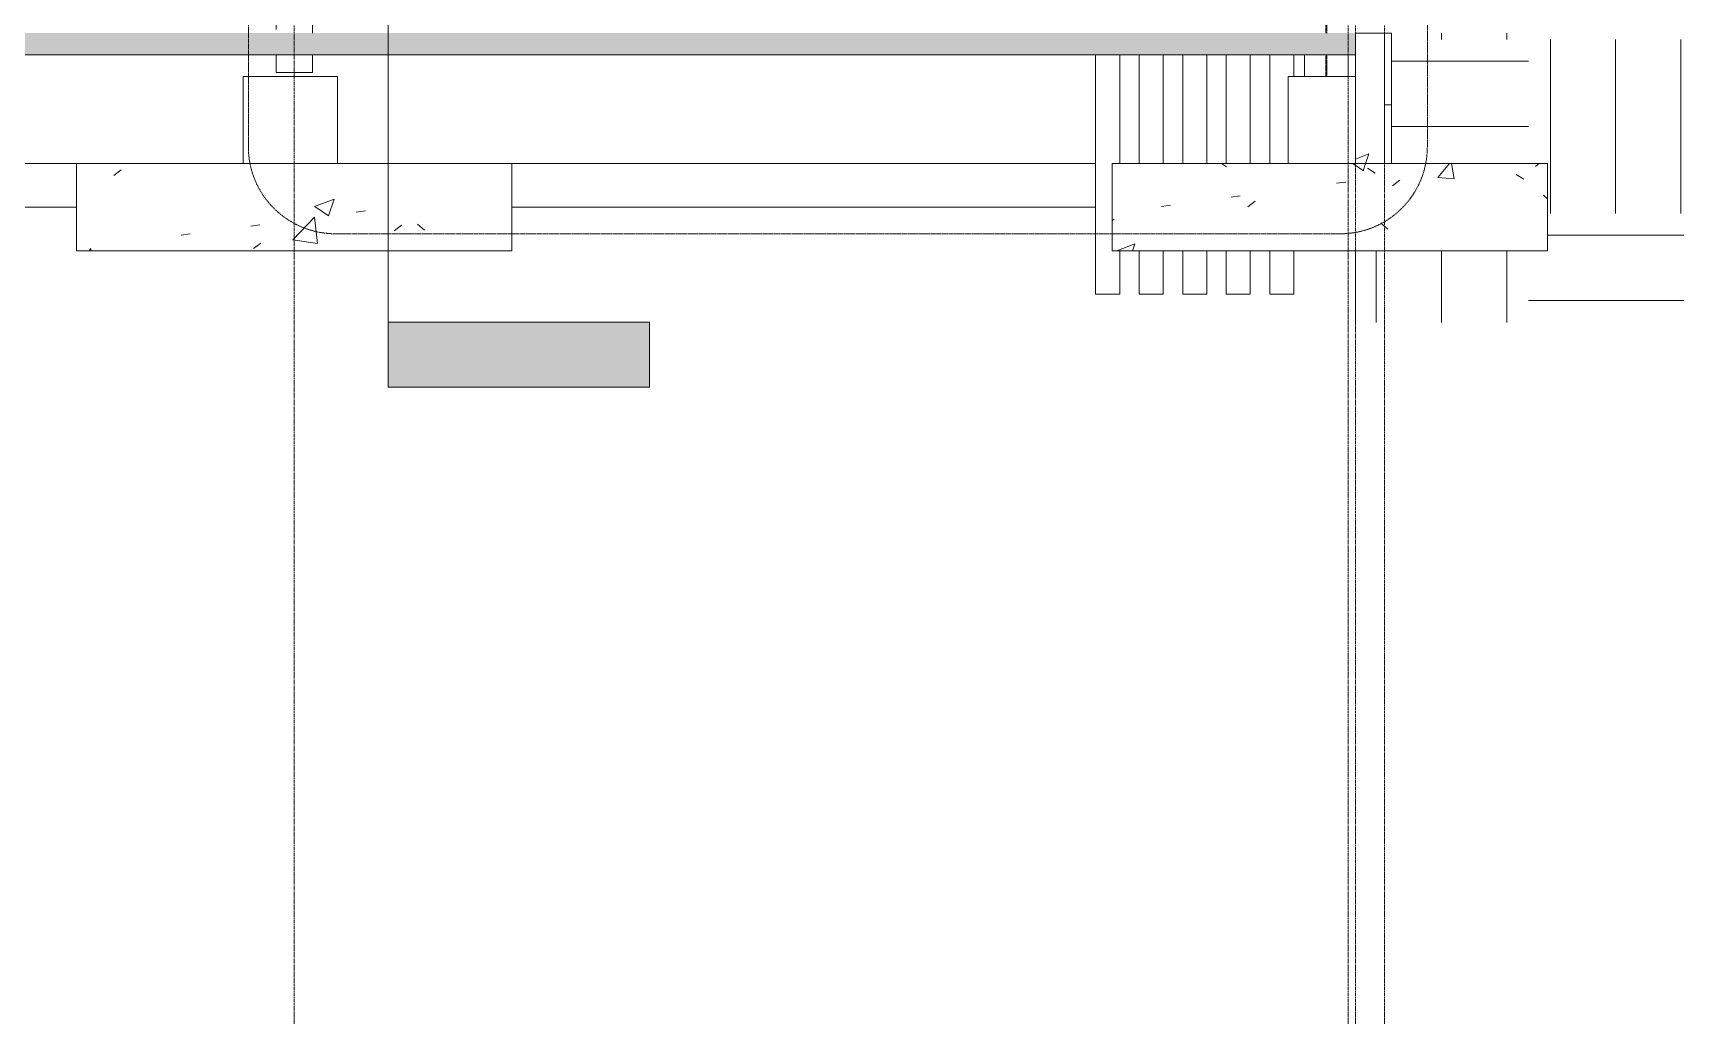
# Model space of a CAD drawing. Header units: inches. Extents: x 21386 to 98862, y -290 to 853.
# Drawn here: x 25908.9 to 26364, y -273.2 to 0 of the extents above; entities that cross this region are included whole.
import ezdxf

# ---------------------------------------------------------------- set-up
doc = ezdxf.new("R2010")
doc.units = ezdxf.units.IN
doc.header["$MEASUREMENT"] = 0
for name, pattern in [('Dash Dot 3_16_', [0.3125, 0.1875, -0.0625, 0, -0.0625]), ('Grid Line 1_2_', [0.875, 0.5, -0.125, 0.125, -0.125]), ('Hidden 1_8_', [0.1875, 0.125, -0.0625])]:
    doc.linetypes.add(name, pattern=pattern)
for name, color, linetype, lineweight in [('A-ANNO-SYMB', 150, 'Continuous', 9), ('A-FLOR', 192, 'Continuous', 13), ('A-FLOR-PATT', 8, 'Continuous', 25), ('A-WALL-PATT', 111, 'Continuous', 25), ('C-TOPO', 7, 'Continuous', 13), ('E-POWR-CNDT', 130, 'Continuous', 13), ('G-ANNO-SYMB', 111, 'Continuous', 9), ('L-SITE-WALL', 31, 'Continuous', 13), ('S-BEAM', 12, 'Continuous', 13), ('S-COLS', 52, 'Continuous', 13), ('S-FNDN', 32, 'Continuous', 13), ('S-GRID', 1, 'Continuous', 9)]:
    doc.layers.add(name, color=color, linetype=linetype, lineweight=lineweight)
pattern_1 = [(50, (22097.104, 100.19), (55.0854, -4.81984), [5.76, -63.36]), (355, (22097.104, 100.19), (-10.6557, 57.7685), [4.608, -50.688]), (100.451, (22101.695, 99.787), (44.4295, 52.94866), [4.895, -53.848]), (46.184, (22097.104, 115.55), (81.9644, -12.7121), [8.64, -95.04]), (96.636, (22103.935, 114.49), (71.7815, 74.8124), [7.343, -80.772]), (351.184, (22097.1, 115.55), (71.782, 74.8124), [6.912, -76.032]), (21, (22104.784, 111.71), (45.84207, -30.92146), [5.76, -63.36]), (326, (22104.784, 111.71), (18.6871, 55.6915), [4.608, -50.688]), (71.451, (22108.605, 109.13), (64.5289, 24.7701), [4.895, -53.848]), (37.5, (22097.104, 100.189), (0.933895, 25.56682), [2.534, -47.539, 2.534, -48.922, -50.88]), (37.5, (22097.104, 100.189), (0.933895, 25.56682), [-101.53, 2.534, -48.346]), (7.5, (22097.104, 100.19), (20.20404, 30.2913), [2.534, -26.803, 2.534, -46.387, -19.392]), (7.5, (22097.104, 100.19), (20.20404, 30.2913), [-78.259, 2.534, -16.858]), (327.5, (22079.978, 100.19), (40.99778, -1.7324), [2.534, -16.666, 2.534, -57.37, -79.488]), (327.5, (22079.978, 100.19), (40.99778, -1.7324), [-79.104, 2.534, -76.954]), (317.5, (22072.298, 100.19), (44.78888, 7.68784), [2.534, -22.426, 2.534, -37.248, -56.448]), (317.5, (22072.298, 100.19), (44.78888, 7.68784), [-64.742, 2.534, -53.914])]
pattern_2 = [(45, (22097.104, 100.19), (-19.00703, 19.00703), []), (45, (22097.104, 128.99), (-19.00703, 19.00703), [])]

# ---------------------------------------------------------------- blocks, each defined once
blk = doc.blocks.new('Struct_Xcel_Sports Complex_rvt-1-Building Section - East_West looking North')
at = {"layer": 'A-FLOR-PATT', "lineweight": 9}
h = blk.add_hatch(dxfattribs=at)
h.set_pattern_fill('FP_15', color=256, style=0, pattern_type=2)
h.set_pattern_definition(pattern_1)
h.paths.add_polyline_path([(22772.64, -6), (26273.39, -6), (26273.39, 0), (22772.64, 0), (22772.64, -1.69)], flags=0)
at = {"layer": 'A-WALL-PATT', "lineweight": 9}
h = blk.add_hatch(dxfattribs=at)
h.set_pattern_fill('FP_15', color=8, style=0, pattern_type=2)
h.set_pattern_definition(pattern_1)
h.paths.add_polyline_path([(26281.39, -36), (26281.39, 0), (26273.39, 0), (26273.39, -36)], flags=0)
at = {"layer": 'S-FNDN', "lineweight": 9}
h = blk.add_hatch(dxfattribs=at)
h.set_pattern_fill('FP_15', color=8, style=0, pattern_type=2)
h.set_pattern_definition(pattern_1)
h.paths.add_polyline_path([(26040.89, -60), (26040.89, -36), (25920.89, -36), (25920.89, -60), (25942.87, -60)], flags=0)
h = blk.add_hatch(dxfattribs=at)
h.set_pattern_fill('FP_15', color=8, style=0, pattern_type=2)
h.set_pattern_definition(pattern_1)
h.paths.add_polyline_path([(26326.39, -60), (26326.39, -36), (26206.39, -36), (26206.39, -60), (26293.8, -60)], flags=0)
at = {"layer": 'A-FLOR', "color": 7}
for p, q in [((26273.39, 0), (26273.39, -6)), ((26273.39, -6), (22772.64, -6))]:
    blk.add_line(p, q, dxfattribs=at)
at = {"layer": 'L-SITE-WALL', "color": 7}
for p, q in [((26273.39, -36), (26273.39, 0)), ((26273.39, 0), (26281.39, 0)), ((26281.39, 0), (26281.39, -36)), ((26273.39, -36), (26281.39, -36))]:
    blk.add_line(p, q, dxfattribs=at)
at = {"layer": 'S-FNDN', "color": 8, "lineweight": 9}
for p, q in [((25966.84, -12), (25992.84, -12)), ((25966.84, -36), (25966.84, -12)), ((25992.84, -36), (25992.84, -12)), ((26254.89, -12), (26273.39, -12)), ((26254.89, -36), (26254.89, -12)), ((25751.39, -36), (25920.89, -36)), ((26040.89, -36), (26201.82, -36)), ((25920.89, -48), (25751.39, -48)), ((26201.81, -48), (26040.89, -48))]:
    blk.add_line(p, q, dxfattribs=at)
at = {"layer": 'S-FNDN', "color": 7}
for p, q in [((25920.89, -36), (26040.89, -36)), ((25920.89, -36), (25920.89, -60)), ((26040.89, -36), (26040.89, -60)), ((26206.39, -36), (26326.39, -36)), ((26206.39, -36), (26206.39, -60)), ((26326.39, -36), (26326.39, -60)), ((26040.89, -60), (25920.89, -60)), ((26326.39, -60), (26206.39, -60))]:
    blk.add_line(p, q, dxfattribs=at)
blk = doc.blocks.new('columns and girder2 - one-V32-Building Section - East_West looking North')
at = {"layer": 'S-BEAM', "lineweight": 9}
h = blk.add_hatch(dxfattribs=at)
h.set_pattern_fill('FP_1', color=8, style=0, pattern_type=2)
h.set_pattern_definition(pattern_2)
h.paths.add_polyline_path([(25980.27, 226.93), (25981.52, 226.93), (25981.52, 383.85), (25980.27, 383.85), (25980.27, 232.68)], flags=0)
h = blk.add_hatch(dxfattribs=at)
h.set_pattern_fill('FP_1', color=8, style=0, pattern_type=2)
h.set_pattern_definition(pattern_2)
h.paths.add_polyline_path([(25976.89, 333.23), (25984.89, 333.23), (25984.89, 334.23), (25976.89, 334.23)], flags=0)
h = blk.add_hatch(dxfattribs=at)
h.set_pattern_fill('FP_1', color=8, style=0, pattern_type=2)
h.set_pattern_definition(pattern_2)
h.paths.add_polyline_path([(25975.89, 214.37), (25985.89, 214.37), (25985.89, 226.93), (25975.89, 226.93)], flags=0)
at = {"layer": 'S-BEAM', "color": 7}
for p, q in [((25975.89, 383.85), (25975.89, 385.35)), ((25975.89, 385.35), (25985.89, 385.35)), ((25975.89, 383.85), (25985.89, 383.85)), ((25980.27, 226.93), (25980.27, 383.85)), ((25980.27, 383.85), (25981.52, 383.85)), ((25981.52, 383.85), (25981.52, 226.93)), ((25985.89, 385.35), (25985.89, 383.85)), ((25976.89, 333.23), (25976.89, 334.23)), ((25976.89, 334.23), (25984.89, 334.23)), ((25976.89, 333.23), (25984.89, 333.23)), ((25984.89, 334.23), (25984.89, 333.23)), ((25975.89, 226.93), (25975.89, 214.37)), ((25975.89, 226.93), (25985.89, 226.93)), ((25980.27, 226.93), (25981.52, 226.93)), ((25985.89, 214.37), (25985.89, 226.93)), ((25975.89, 214.37), (25985.89, 214.37))]:
    blk.add_line(p, q, dxfattribs=at)
at = {"layer": 'S-BEAM', "color": 8, "lineweight": 9}
for p, q in [((25975.89, 226.93), (25975.89, 383.85)), ((25985.89, 226.93), (25985.89, 383.85)), ((25975.89, 1), (25975.89, 214.37)), ((25985.89, 214.37), (25985.89, 180)), ((25985.89, 170), (25985.89, 0)), ((25975.89, -10.9), (25975.89, -6)), ((25985.89, -6), (25985.89, -10.9)), ((25975.89, -10.9), (25985.89, -10.9))]:
    blk.add_line(p, q, dxfattribs=at)
blk = doc.blocks.new('W-Wide Flange-Column - B1_I-1389345-Building Section - East_West looking North')
at = {"layer": 'S-COLS', "color": 8, "linetype": 'Hidden 1_8_', "lineweight": 9}
for p, q in [((26265.23, 180), (26265.23, 385.02)), ((26265.55, 385.02), (26265.55, 180)), ((26265.23, 158.16), (26265.23, 169.62)), ((26265.55, 169.53), (26265.55, 158.25)), ((26265.23, 0), (26265.23, 157.78)), ((26265.55, 157.78), (26265.55, 0)), ((26265.23, -12), (26265.23, -6)), ((26265.55, -6), (26265.55, -12))]:
    blk.add_line(p, q, dxfattribs=at)
blk = doc.blocks.new('Section - 3_32_ x 3_8_-18514-Building Section - East_West looking North')
at = {"layer": 'G-ANNO-SYMB'}
blk.add_hatch(color=256, dxfattribs=at).paths.add_polyline_path([(22946.16, -79.66), (22874.16, -79.66), (22874.16, -97.66), (22946.16, -97.66)], flags=0)
for p, q in [((22874.16, -97.66), (22874.16, -79.66)), ((22874.16, -79.66), (22946.16, -79.66)), ((22946.16, -79.66), (22946.16, -97.66)), ((22946.16, -97.66), (22874.16, -97.66))]:
    blk.add_line(p, q, dxfattribs=at)

msp = doc.modelspace()

# ---------------------------------------------------------------- hatches: boundary and pattern name
at = {"layer": 'A-WALL-PATT', "lineweight": 9}
h = msp.add_hatch(dxfattribs=at)
h.set_pattern_fill('FP_6', color=8, style=0, pattern_type=2)
h.set_pattern_definition([(0, (22097.104, 100.19), (0, 24), []), (90, (22097.104, 100.19), (-24, 1e-15), [])])
h.paths.add_polyline_path([(26283.39, -36), (26283.39, 0), (26281.39, 0), (26281.39, -36)], flags=0)
at = {"layer": 'C-TOPO', "lineweight": 9}
h = msp.add_hatch(dxfattribs=at)
h.set_pattern_fill('FP_2', color=8, style=0, pattern_type=2)
h.set_pattern_definition([(0, (22097.104, 100.19), (48, 48), [48, -48]), (0, (22097.104, 118.19), (48, 48), [48, -48]), (0, (22097.104, 136.19), (48, 48), [48, -48]), (90, (22103.104, 142.19), (-48, 48), [48, -48]), (90, (22121.104, 142.19), (-48, 48), [48, -48]), (90, (22139.104, 142.19), (-48, 48), [48, -48])])
h.paths.add_polyline_path([(26273.39, -79.81), (26363.98, -79.81), (26363.98, 0), (26283.39, 0), (26283.39, -36), (26326.39, -36), (26326.39, -60), (26273.39, -60)], flags=0)

# ---------------------------------------------------------------- linework, layer by layer
at = {"layer": 'A-ANNO-SYMB', "linetype": 'Dash Dot 3_16_'}
for p, q in [((25968.24, 397.79), (25968.24, -31.34)), ((26293.24, -31.34), (26293.24, 397.79)), ((25992.24, -55.34), (26269.24, -55.34))]:
    msp.add_line(p, q, dxfattribs=at)
for centre, start, end in [((25992.24, -31.34), 180, 270), ((26269.24, -31.34), 270, 0)]:
    msp.add_arc(centre, 24, start, end, dxfattribs=at)
at = {"layer": 'C-TOPO', "color": 8, "lineweight": 9}
msp.add_line((26273.39, -60), (26273.39, -79.81), dxfattribs=at)
at = {"layer": 'E-POWR-CNDT', "color": 8, "lineweight": 9}
for p, q in [((26201.8, -6), (26201.8, -72)), ((26208.43, -36), (26208.43, -6)), ((26213.8, -6), (26213.8, -36)), ((26220.43, -36), (26220.43, -6)), ((26225.8, -6), (26225.8, -36)), ((26232.43, -36), (26232.43, -6)), ((26237.8, -6), (26237.8, -36)), ((26244.43, -36), (26244.43, -6)), ((26249.8, -6), (26249.8, -36)), ((26256.43, -12), (26256.43, -6)), ((26208.43, -72), (26208.43, -60)), ((26213.8, -60), (26213.8, -72)), ((26220.43, -72), (26220.43, -60)), ((26225.8, -60), (26225.8, -72)), ((26232.43, -72), (26232.43, -60)), ((26237.8, -60), (26237.8, -72)), ((26244.43, -72), (26244.43, -60)), ((26249.8, -60), (26249.8, -72)), ((26256.43, -72), (26256.43, -60)), ((26208.43, -72), (26201.8, -72)), ((26220.43, -72), (26213.8, -72)), ((26232.43, -72), (26225.8, -72)), ((26244.43, -72), (26237.8, -72)), ((26256.43, -72), (26249.8, -72))]:
    msp.add_line(p, q, dxfattribs=at)
at = {"layer": 'G-ANNO-SYMB'}
msp.add_line((26006.82, 545.16), (26006.82, -79.66), dxfattribs=at)
at = {"layer": 'L-SITE-WALL', "color": 7}
for p, q in [((26281.39, -36), (26281.39, 0)), ((26281.39, 0), (26283.39, 0)), ((26283.39, 0), (26283.39, -36)), ((26281.39, -36), (26283.39, -36))]:
    msp.add_line(p, q, dxfattribs=at)
at = {"layer": 'S-COLS', "color": 8, "lineweight": 9}
for p, q in [((26259.39, -6), (26259.39, -12)), ((26271.39, -6), (26271.39, -12))]:
    msp.add_line(p, q, dxfattribs=at)
at = {"layer": 'S-GRID', "linetype": 'Grid Line 1_2_'}
for p, q in [((25980.89, -273.16), (25980.89, 671.89)), ((25980.89, -273.16), (25980.89, 671.89)), ((26271.39, -273.16), (26271.39, 671.89)), ((26273.39, -273.16), (26273.39, 671.89)), ((26281.39, -273.16), (26281.39, 671.89)), ((26281.39, -273.16), (26281.39, 671.89))]:
    msp.add_line(p, q, dxfattribs=at)

# ---------------------------------------------------------------- block references
at = {"lineweight": 5}
msp.add_blockref('Struct_Xcel_Sports Complex_rvt-1-Building Section - East_West looking North', (0, 0), dxfattribs=at)
at = {"layer": 'G-ANNO-SYMB'}
msp.add_blockref('Section - 3_32_ x 3_8_-18514-Building Section - East_West looking North', (3132.66, 0), dxfattribs=at)
at = {"layer": 'S-BEAM', "color": 7}
msp.add_blockref('columns and girder2 - one-V32-Building Section - East_West looking North', (0, 0), dxfattribs=at)
at = {"layer": 'S-COLS', "color": 8, "linetype": 'Hidden 1_8_', "lineweight": 9}
msp.add_blockref('W-Wide Flange-Column - B1_I-1389345-Building Section - East_West looking North', (0, 0), dxfattribs=at)

doc.saveas('drawing.dxf')
